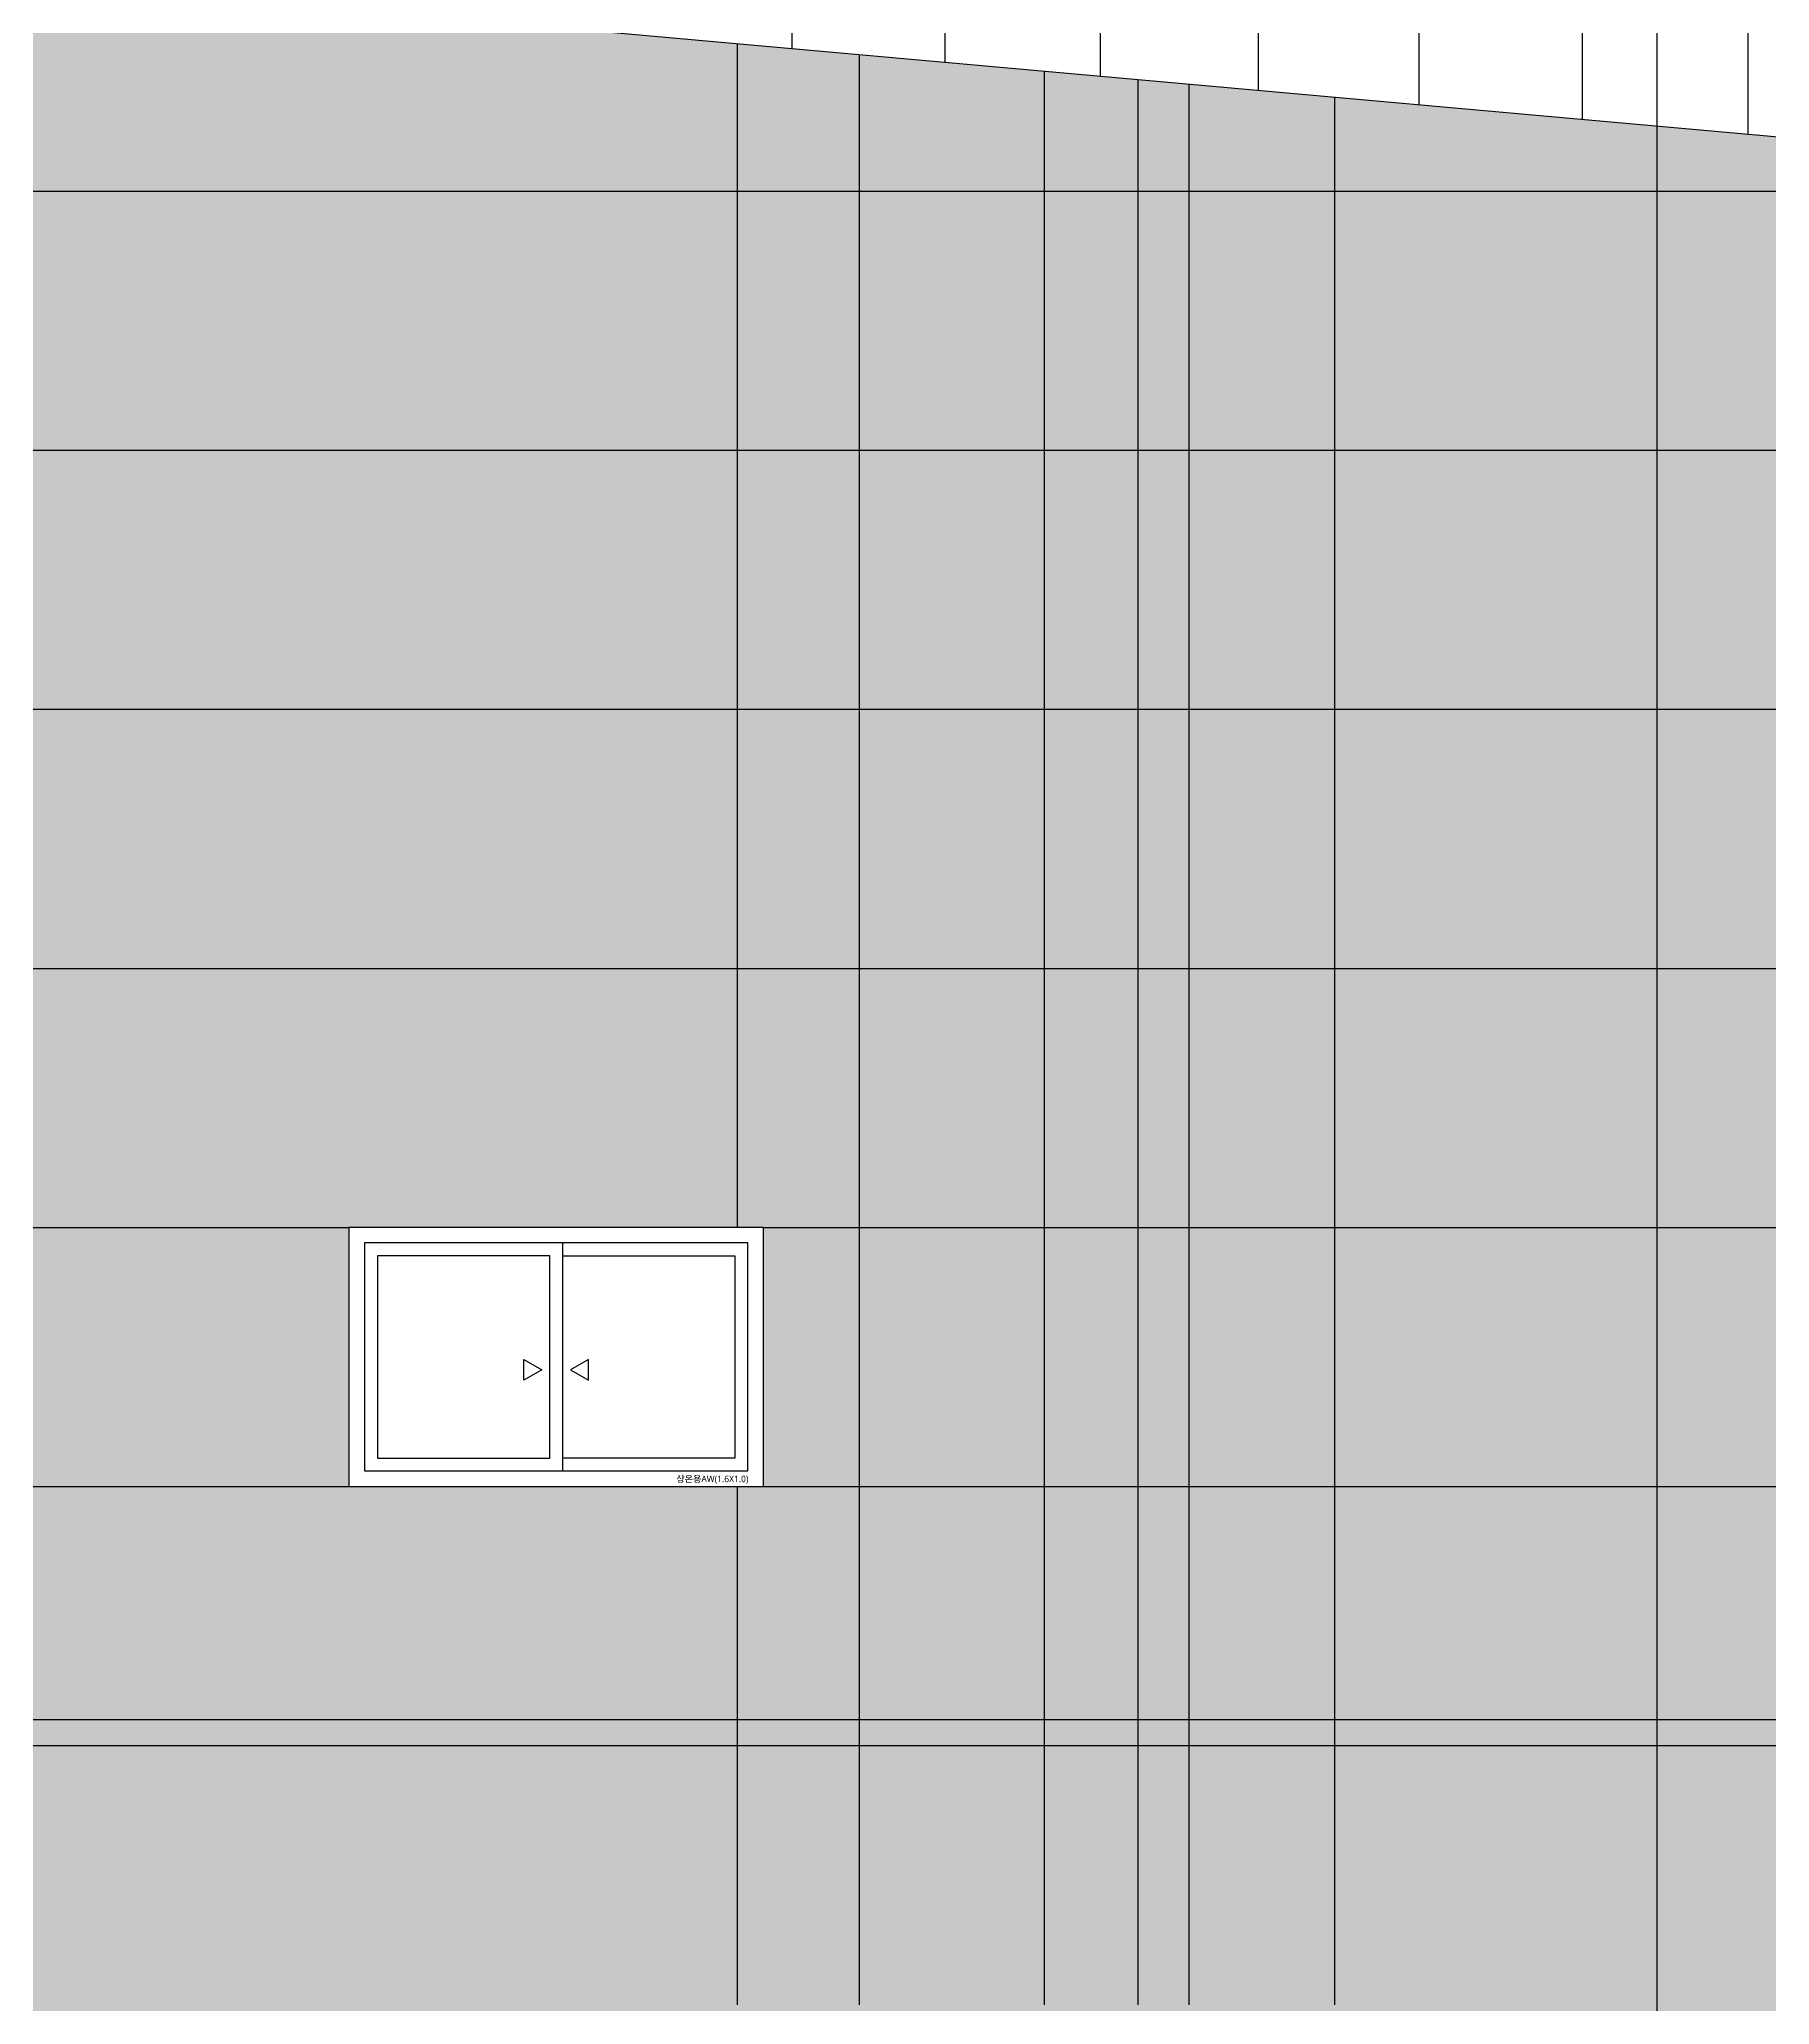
# Model space of a CAD drawing. Header units: millimetres. Extents: x 37653813 to 38677796, y 586285 to 874285.
# Drawn here: x 38230821 to 38237501, y 639334 to 646920 of the extents above; entities that cross this region are included whole.
import ezdxf

# ---------------------------------------------------------------- set-up
doc = ezdxf.new("R2010")
doc.units = ezdxf.units.MM
doc.header["$LTSCALE"] = 1000
doc.header["$MEASUREMENT"] = 0
doc.layers.get('0').update_dxf_attribs({"linetype": 'CONTINUOUS'})
doc.layers.get('Defpoints').update_dxf_attribs({"color": 161, "linetype": 'CONTINUOUS'})
for name, color, linetype in [('cen', 1, 'CONTINUOUS'), ('ELE-3', 7, 'CONTINUOUS'), ('h 252', 252, 'CONTINUOUS'), ('HAT-251', 251, 'CONTINUOUS'), ('RAMP-ELE2', 4, 'CONTINUOUS'), ('WID', 4, 'CONTINUOUS'), ('WIN-G', 252, 'CONTINUOUS'), ('램프좌측면', 7, 'CONTINUOUS'), ('먹-적색 14', 14, 'CONTINUOUS'), ('먹-적색(가로선) 26', 26, 'CONTINUOUS')]:
    doc.layers.add(name, color=color, linetype=linetype)
doc.styles.add('나눔바른고딕', font='NanumBarunGothic.ttf')

# ---------------------------------------------------------------- blocks, each defined once
blk = doc.blocks.new('sdmklfsdfsdf')
at = {"layer": 'cen', "ltscale": 5}
blk.add_line((38172115.7, 776642.5), (38329335, 776642.5), dxfattribs=at)
blk = doc.blocks.new('1600x1000 AW')
at = {"ltscale": 1000}
blk.add_wipeout([(200, 0), (1800, 0), (1800, 1000), (200, 1000)], dxfattribs=at).dxf.layer = 'WID'
at = {"layer": 'WID', "ltscale": 1000}
blk.add_line((1025, 940), (1025, 60), dxfattribs=at)
for points in [[(200, 0), (1800, 0), (1800, 1000), (200, 1000)], [(260, 60), (1740, 60), (1740, 940), (260, 940)]]:
    blk.add_lwpolyline(points, close=True, dxfattribs=at)
at = {"layer": 'WIN-G'}
for points in [[(975, 890), (310, 890), (310, 110), (975, 110)], [(875.7, 490), (945, 450), (875.7, 410)], [(1124.3, 490), (1055, 450), (1124.3, 410)]]:
    blk.add_lwpolyline(points, close=True, dxfattribs=at)
blk.add_lwpolyline([(1025, 890), (1690, 890), (1690, 110), (1025, 110)], dxfattribs=at)
at = {"layer": 'Defpoints', "style": '나눔바른고딕'}
blk.add_text('상온용AW(1.6X1.0)', height=25, dxfattribs=at).set_placement((1464, 16.8))
blk = doc.blocks.new('램프 서측입면')
at = {"layer": 'HAT-251', "ltscale": 0.1}
h = blk.add_hatch(color=256, dxfattribs=at)
h.dxf.hatch_style = 1
h.paths.add_polyline_path([(13700.3, 1200), (14171.3, 1200), (14171.3, 8727), (13700.3, 8769.3)])
h = blk.add_hatch(color=256, dxfattribs=at)
h.dxf.hatch_style = 1
h.paths.add_polyline_path([(14171.3, 1200), (15247, 1200), (15247, 8630.4), (14171.3, 8727)])
h = blk.add_hatch(color=256, dxfattribs=at)
h.dxf.hatch_style = 1
h.paths.add_polyline_path([(16006.3, 1200), (16006.3, 8562.1), (15247, 8630.4), (15247, 1200)])
blk.add_wipeout([(0, 10000), (0, 12600), (25500, 10309.3), (25500, 7709.3)]).dxf.layer = 'RAMP-ELE2'
at = {"layer": 'ELE-3', "ltscale": 1000}
for points in [[(13700.3, 1200), (13700.3, 8769.3)], [(14171.3, 1200), (14171.3, 8727)], [(14884.5, 1200), (14884.5, 8662.9)], [(15247, 1200), (15247, 8630.4)], [(15443.4, 1200), (15443.4, 8612.7)], [(16006.3, 1200), (16006.3, 8562.1)]]:
    blk.add_lwpolyline(points, dxfattribs=at)
at = {"layer": 'HAT-251', "ltscale": 0.1}
for p, q in [((13910, 11350.5), (13910, 8750.5)), ((14500, 11297.5), (14500, 8697.5)), ((15100, 11243.6), (15100, 8643.6)), ((15710, 11188.8), (15710, 8588.8)), ((16330, 11133.1), (16330, 8533.1)), ((16960, 11076.5), (16960, 8476.5)), ((17600, 11019), (17600, 8419))]:
    blk.add_line(p, q, dxfattribs=at)
at = {"layer": 'RAMP-ELE2', "ltscale": 0.1}
blk.add_line((25500, 7709.3), (0, 10000), dxfattribs=at)

msp = doc.modelspace()

# ---------------------------------------------------------------- hatches: boundary and pattern name
at = {"layer": '먹-적색 14', "ltscale": 0.1}
h = msp.add_hatch(dxfattribs=at)
h.set_pattern_fill('DOTS', color=256, scale=3000)
h.paths.add_polyline_path([(38263416.3, 691934.4), (38256416.3, 691934.4), (38256416.3, 691934.4), (38219816.3, 691934.4), (38219816.3, 639334.4), (38275566.3, 639334.4), (38275566.3, 691934.4)])

# ---------------------------------------------------------------- linework, layer by layer
at = {"layer": '먹-적색(가로선) 26', "ltscale": 0.1}
for points in [[(38220716.3, 644334.4), (38275566.3, 644334.4)], [(38220716.3, 643334.4), (38275566.3, 643334.4)], [(38220716.3, 642334.4), (38275566.3, 642334.4)], [(38220716.3, 641334.4), (38275566.3, 641334.4)]]:
    msp.add_lwpolyline(points, dxfattribs=at)

# ---------------------------------------------------------------- block references
at = {"xscale": -1}
msp.add_blockref('sdmklfsdfsdf', (76523541.7, -136208.1), dxfattribs=at)

# ---------------------------------------------------------------- next in the draw order: block references
at = {"layer": '램프좌측면'}
msp.add_blockref('램프 서측입면', (38219816.3, 638134.4), dxfattribs=at)

# ---------------------------------------------------------------- next in the draw order: hatches: boundary and pattern name
at = {"layer": 'h 252', "ltscale": 0.1}
h = msp.add_hatch(dxfattribs=at)
h.set_pattern_fill('AR-B88', color=256, scale=100)
edge = h.paths.add_edge_path()
edge.add_line((38325766.3, 629319.5), (38325766.3, 639334.4))
edge.add_line((38325766.3, 639334.4), (38219681.2, 639334.4))
edge.add_line((38219681.2, 639334.4), (38219681.2, 638834.4))
edge.add_line((38219681.2, 638834.4), (38255974.3, 634426.2))
edge.add_arc((38268031.7, 733696.6), 100000, 263.074788, 270)
edge.add_line((38268031.7, 633696.6), (38282643.6, 633696.6))
edge.add_arc((38282643.6, 533696.6), 100000, 83.30171, 90, ccw=False)
edge.add_line((38294307.7, 633014.1), (38325766.3, 629319.5))

# ---------------------------------------------------------------- next in the draw order: linework, layer by layer
at = {"layer": 'cen', "ltscale": 5}
msp.add_lwpolyline([(38237066.3, 613334.4), (38237066.3, 700227.2)], dxfattribs=at)
at = {"layer": '먹-적색(가로선) 26', "ltscale": 0.1}
for points in [[(38220716.3, 646334.4), (38275566.3, 646334.4)], [(38220716.3, 645334.4), (38275566.3, 645334.4)], [(38220716.3, 640334.4), (38275566.3, 640334.4)]]:
    msp.add_lwpolyline(points, dxfattribs=at)

# ---------------------------------------------------------------- next in the draw order: block references
at = {"layer": '먹-적색 14'}
msp.add_blockref('1600x1000 AW', (38231816.3, 641334.4), dxfattribs=at)

doc.saveas('drawing.dxf')
